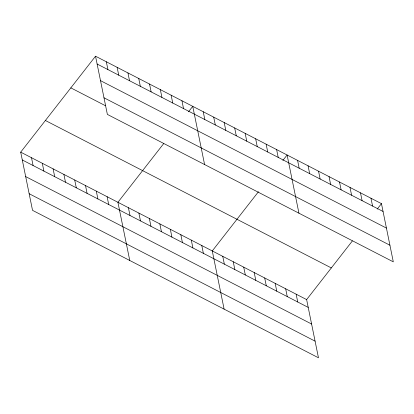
<?xml version="1.0" encoding="UTF-8"?>
<svg xmlns="http://www.w3.org/2000/svg" width="414" height="414" viewBox="0 0 414 414"><rect width="100%" height="100%" fill="white"/><g stroke="black" fill="none" stroke-linecap="round" stroke-linejoin="round"><path stroke-width="0.62" d="M352.392 240.917L306.629 299.591L318.469 357.794L32.54 210.353L20.7 152.15L95.53 56.206L381.46 203.647L393.3 261.85L107.371 114.409L95.53 56.206M163.68 143.606L117.918 202.28L129.758 260.478M188.499 111.78L192.748 106.336L204.588 164.539M258.434 191.749L212.273 250.936L224.114 309.134M282.86 160.435L287.104 154.991L298.944 213.194M377.216 209.091L381.46 203.647M97.119 64.02L383.048 211.461M100.504 80.647L386.433 228.088M103.986 97.782L389.916 245.223M70.835 87.866L105.513 105.751M45.395 120.49L331.324 267.93M20.7 152.15L306.629 299.591M22.289 159.959L308.218 307.4M25.673 176.587L311.602 324.027M29.156 193.721L315.085 341.162M370.975 198.244L372.564 206.053M360.49 192.836L362.079 200.645M350.006 187.428L351.595 195.242M339.521 182.025L341.11 189.835M329.037 176.618L330.626 184.427M318.552 171.21L320.141 179.024M308.068 165.807L309.662 173.616M297.588 160.399L299.177 168.208M276.619 149.589L278.208 157.398M266.135 144.181L267.723 151.99M296.145 294.183L297.733 301.992M255.65 138.773L257.239 146.587M285.66 288.775L287.249 296.59M245.166 133.37L246.754 141.179M275.175 283.373L276.764 291.182M234.681 127.962L236.27 135.771M264.691 277.965L266.28 285.774M224.197 122.554L225.785 130.369M254.206 272.557L255.795 280.371M213.712 117.152L215.301 124.961M243.722 267.154L245.316 274.963M203.227 111.744L204.821 119.553M233.242 261.746L234.831 269.555M222.758 256.338L224.347 264.153M181.943 100.768L183.531 108.577M201.789 245.528L203.377 253.337M171.142 95.199L172.731 103.008M191.304 240.12L192.893 247.934M160.342 89.626L161.931 97.44M180.82 234.717L182.408 242.526M149.537 84.058L151.126 91.867M170.335 229.309L171.924 237.118M138.737 78.489L140.325 86.298M159.851 223.902L161.439 231.716M127.936 72.916L129.525 80.73M149.366 218.499L150.955 226.308M117.136 67.347L118.725 75.157M138.881 213.091L140.475 220.9M106.331 61.779L107.919 69.588M128.402 207.683L129.991 215.497M107.112 196.707L108.701 204.521M96.312 191.139L97.901 198.948M85.512 185.57L87.1 193.379M74.706 179.997L76.3 187.811M63.906 174.429L65.495 182.238M53.106 168.86L54.695 176.669M42.306 163.287L43.894 171.101M31.5 157.718L33.089 165.528"/></g></svg>
